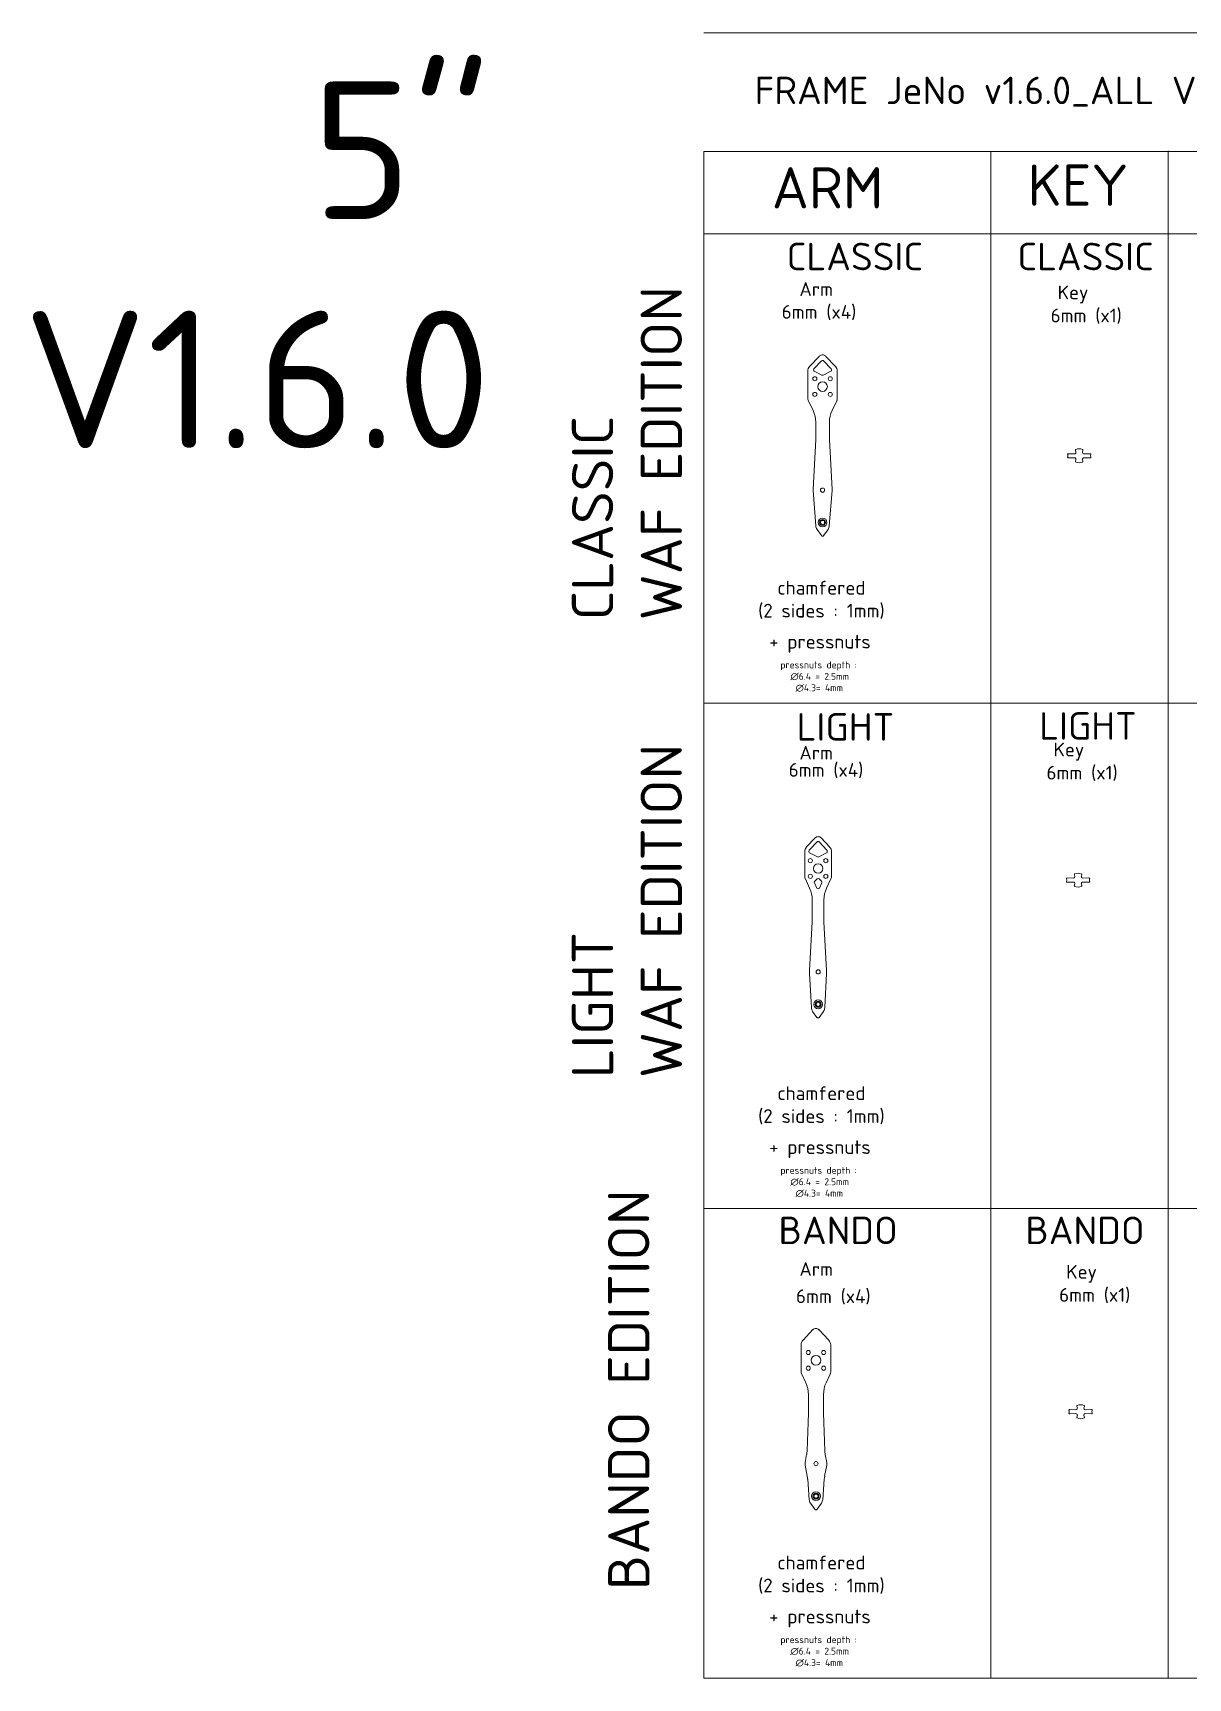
# Model space of a CAD drawing. Header units: millimetres. Extents: x -488 to 1254, y -2368 to 488.
# Drawn here: x -488 to 352, y -709 to 488 of the extents above; entities that cross this region are included whole.
import ezdxf

# ---------------------------------------------------------------- set-up
doc = ezdxf.new("R2010")
doc.units = ezdxf.units.MM
doc.linetypes.add('JIS_09_08', pattern=[10.75, 8, -0.55, 0.55, -0.55, 0.55, -0.55])
doc.layers.get('0').update_dxf_attribs({"lineweight": 5})
for name, color, linetype, lineweight in [('Calque1', 150, 'Continuous', 5), ('Calque1_chamfered', 40, 'Continuous', 5), ('Calque1_pocket', 10, 'Continuous', 5), ('Calque2', 251, 'Continuous', 5)]:
    doc.layers.add(name, color=color, linetype=linetype, lineweight=lineweight)
doc.styles.get("Standard").update_dxf_attribs({"font": 'arial.ttf'})

msp = doc.modelspace()

# ---------------------------------------------------------------- linework, layer by layer
at = {"layer": 'Calque1'}
for p, q in [((84.1, 252.5), (76.9, 244.9)), ((88.5, 252.5), (95.7, 244.9)), ((75.5, 241.5), (75.5, 221.8)), ((85.6, 249), (80, 243.1)), ((80.3, 241.5), (85.8, 238.7)), ((92.3, 241.5), (86.7, 238.7)), ((87, 249), (92.6, 243.1)), ((97, 241.5), (97, 221.8)), ((75.8, 220.5), (79.4, 212.8)), ((96.8, 220.5), (93.2, 212.8)), ((81.3, 192.2), (81.3, 204.4)), ((91.3, 192.2), (91.3, 204.4)), ((79.4, 155.4), (81.3, 191.9)), ((93.2, 155.4), (91.3, 191.9)), ((269.5, 181.4), (264.9, 181.5)), ((270.5, 182.7), (270.1, 183.8)), ((275.2, 182.7), (275.6, 183.8)), ((276.2, 181.4), (280.8, 181.5)), ((269.5, 178.5), (264.9, 178.4)), ((270.5, 177.2), (270.1, 176)), ((275.2, 177.2), (275.6, 176)), ((276.2, 178.5), (280.8, 178.4)), ((81.4, 128.9), (79.4, 154.7)), ((91.1, 128.9), (93.2, 154.7)), ((85.5, 121.9), (82.3, 126.4)), ((87.1, 121.9), (90.3, 126.4)), ((80.9, -97.9), (74.7, -104.5)), ((76.4, -107.5), (76.4, -108)), ((82.3, -100.8), (76.6, -106.8)), ((83.8, -100.8), (89.5, -106.8)), ((85.2, -97.9), (91.4, -104.5)), ((89.7, -107.5), (89.7, -108)), ((73.3, -108), (73.3, -125.7)), ((76.9, -108.9), (82.6, -111.8)), ((89.2, -108.9), (83.5, -111.8)), ((92.8, -108), (92.8, -125.7)), ((73.8, -127.8), (76.9, -134.5)), ((80.4, -130.6), (82.1, -134.4)), ((80.6, -129.5), (82.3, -127.8)), ((85.5, -129.5), (83.8, -127.8)), ((85.7, -130.6), (84, -134.4)), ((92.3, -127.8), (89.2, -134.5)), ((268.7, -127.2), (264.1, -127.1)), ((268.7, -130.1), (264.1, -130.2)), ((269.7, -125.9), (269.3, -124.8)), ((269.7, -131.4), (269.3, -132.6)), ((274.4, -125.9), (274.8, -124.8)), ((274.4, -131.4), (274.8, -132.6)), ((275.4, -127.2), (279.9, -127.1)), ((275.4, -130.1), (279.9, -130.2)), ((78.8, -157.9), (78.8, -143)), ((87.3, -157.9), (87.3, -143)), ((76.9, -194.4), (78.8, -159)), ((89.2, -194.4), (87.3, -159)), ((78.2, -221.4), (76.9, -196.5)), ((87.9, -221.4), (89.2, -196.5)), ((82.2, -228.5), (79.1, -224.1)), ((83.9, -228.5), (87, -224.1)), ((79.3, -455.6), (72.1, -463.3)), ((83.7, -455.6), (90.9, -463.3)), ((70.7, -466.7), (70.7, -486.4)), ((92.2, -466.7), (92.2, -486.4)), ((71, -487.6), (74.1, -494.3)), ((92, -487.6), (88.9, -494.3)), ((76, -515.6), (76, -502.7)), ((87, -515.6), (87, -502.7)), ((270.5, -513.8), (266, -513.7)), ((271.5, -512.5), (271.1, -511.4)), ((276.3, -512.5), (276.6, -511.4)), ((277.2, -513.8), (281.8, -513.7)), ((75.1, -543.4), (76, -516.3)), ((87.9, -543.4), (87, -516.3)), ((270.5, -516.7), (266, -516.9)), ((271.5, -518.1), (271.1, -519.2)), ((276.3, -518.1), (276.6, -519.2)), ((277.2, -516.7), (281.8, -516.9)), ((73.7, -552.2), (74.7, -546.4)), ((89.3, -552.2), (88.2, -546.4)), ((73.7, -554.1), (75.2, -562.2)), ((89.3, -554.1), (87.8, -562.2)), ((76.6, -579.3), (75.5, -564.3)), ((86.4, -579.3), (87.5, -564.3)), ((80.7, -586.2), (77.5, -581.8)), ((82.3, -586.2), (85.5, -581.8))]:
    msp.add_line(p, q, dxfattribs=at)
for centre, radius in [((80.7, 236), 1.5), ((86.3, 230.3), 3.5), ((91.9, 236), 1.5), ((80.7, 224.6), 1.5), ((91.9, 224.6), 1.5), ((86.3, 155), 1.5), ((86.3, 131.5), 1.5), ((77.4, -114.5), 1.5), ((83.1, -120.2), 3.5), ((88.7, -114.5), 1.5), ((77.4, -125.9), 1.5), ((88.7, -125.9), 1.5), ((83.1, -195.4), 1.5), ((83.1, -219), 1.5), ((75.9, -472.2), 1.5), ((81.5, -477.9), 3.5), ((87.1, -472.2), 1.5), ((75.9, -483.6), 1.5), ((87.1, -483.6), 1.5), ((81.5, -553.1), 1.5), ((81.5, -576.7), 1.5)]:
    msp.add_circle(centre, radius, dxfattribs=at)
for centre, radius, start, end in [((86.3, 250.5), 3, 43.3504, 136.6496), ((80.5, 241.5), 5, 136.6496, 180), ((80.7, 242.4), 1, 136.6496, 243.2647), ((86.3, 248.3), 1, 43.3504, 136.6496), ((91.9, 242.4), 1, 296.7353, 43.3504), ((92, 241.5), 5, 0, 43.3504), ((86.3, 239.6), 1, 243.2647, 296.7353), ((78.5, 221.8), 3, 180, 205.0173), ((94, 221.8), 3, 334.9827, 0), ((61.3, 204.4), 20, 0, 25.0173), ((111.3, 204.4), 20, 154.9827, 180), ((76.3, 192.2), 5, 357.0258, 0), ((96.3, 192.2), 5, 180, 182.9742), ((264.9, 181), 0.5, 88.6322, 201.9187), ((262.3, 179.9), 2.36, 338.0813, 21.9187), ((269.5, 182.4), 1, 268.6322, 18.4473), ((270.6, 184), 0.5, 115.6835, 198.4473), ((272.8, 179.3), 5.76, 64.3165, 115.6835), ((276.2, 182.4), 1, 161.5527, 271.3678), ((275.1, 184), 0.5, 341.5527, 64.3165), ((280.8, 181), 0.5, 338.0813, 91.3678), ((283.4, 179.9), 2.36, 158.0813, 201.9187), ((264.9, 178.9), 0.5, 158.0813, 271.3678), ((269.5, 177.5), 1, 341.5527, 91.3678), ((270.6, 175.9), 0.5, 161.5527, 244.3165), ((272.8, 180.6), 5.76, 244.3165, 295.6835), ((276.2, 177.5), 1, 88.6322, 198.4473), ((275.1, 175.9), 0.5, 295.6835, 18.4473), ((280.8, 178.9), 0.5, 268.6322, 21.9187), ((84.4, 155.1), 5, 177.0258, 184.5137), ((88.2, 155.1), 5, 355.4863, 2.9742), ((86.4, 129.3), 5, 184.5137, 215.0925), ((86.3, 122.5), 1, 215.0925, 324.9075), ((86.2, 129.3), 5, 324.9075, 355.4863), ((78.3, -108), 5, 136.6496, 180), ((77.4, -107.5), 1, 136.6496, 180), ((83.1, -100), 3, 43.3504, 136.6496), ((83.1, -101.5), 1, 43.3504, 136.6496), ((88.7, -107.5), 1, 360, 43.3504), ((87.8, -108), 5, 360, 43.3504), ((77.4, -108), 1, 180, 243.2647), ((83.1, -110.9), 1, 243.2647, 296.7353), ((88.7, -108), 1, 296.7353, 360), ((78.3, -125.7), 5, 180, 205.0173), ((81.3, -130.2), 1, 135, 205.0173), ((83.1, -128.5), 1, 45, 135), ((84.8, -130.2), 1, 334.9827, 45), ((87.8, -125.7), 5, 334.9827, 360), ((264.1, -127.6), 0.5, 88.6322, 201.9187), ((261.5, -128.7), 2.36, 338.0813, 21.9187), ((264.1, -129.7), 0.5, 158.0813, 271.3678), ((268.7, -126.2), 1, 268.6322, 18.4473), ((268.7, -131.1), 1, 341.5527, 91.3678), ((269.8, -124.6), 0.5, 115.6835, 198.4473), ((272, -129.4), 5.76, 64.3165, 115.6835), ((275.4, -126.2), 1, 161.5527, 271.3678), ((275.4, -131.1), 1, 88.6322, 198.4473), ((274.3, -124.6), 0.5, 341.5527, 64.3165), ((280, -127.6), 0.5, 338.0813, 91.3678), ((280, -129.7), 0.5, 268.6322, 21.9187), ((282.6, -128.7), 2.36, 158.0813, 201.9187), ((58.8, -143), 20, 360, 25.0173), ((83.1, -134), 1, 205.0173, 334.9827), ((107.3, -143), 20, 154.9827, 180), ((269.8, -132.7), 0.5, 161.5527, 244.3165), ((272, -128), 5.76, 244.3165, 295.6835), ((274.3, -132.7), 0.5, 295.6835, 18.4473), ((58.8, -157.9), 20, 357.0258, 360), ((107.3, -157.9), 20, 180, 182.9742), ((96.9, -195.5), 20, 177.0258, 182.8781), ((69.2, -195.5), 20, 357.1219, 2.9742), ((83.2, -221.2), 5, 182.8781, 215.0925), ((82.9, -221.2), 5, 324.9075, 357.1219), ((83.1, -228), 1, 215.0925, 324.9075), ((75.7, -466.7), 5, 136.6496, 180), ((81.5, -457.7), 3, 43.3504, 136.6496), ((87.2, -466.7), 5, 0, 43.3504), ((73.7, -486.4), 3, 180, 205.0173), ((89.2, -486.4), 3, 334.9827, 0), ((56, -502.7), 20, 0, 25.0173), ((107, -502.7), 20, 154.9827, 180), ((265.9, -514.2), 0.5, 88.6322, 201.9187), ((263.3, -515.3), 2.36, 338.0813, 21.9187), ((270.5, -512.8), 1, 268.6322, 18.4473), ((271.6, -511.2), 0.5, 115.6835, 198.4473), ((273.9, -516), 5.76, 64.3165, 115.6835), ((277.2, -512.8), 1, 161.5527, 271.3678), ((276.2, -511.2), 0.5, 341.5527, 64.3165), ((281.8, -514.2), 0.5, 338.0813, 91.3678), ((284.5, -515.3), 2.36, 158.0813, 201.9187), ((56, -515.6), 20, 358.0693, 0), ((107, -515.6), 20, 180, 181.9307), ((265.9, -516.4), 0.5, 158.0813, 271.3678), ((270.5, -517.7), 1, 341.5527, 91.3678), ((271.6, -519.3), 0.5, 161.5527, 244.3165), ((273.9, -514.6), 5.76, 244.3165, 295.6835), ((277.2, -517.7), 1, 88.6322, 198.4473), ((276.2, -519.3), 0.5, 295.6835, 18.4473), ((281.8, -516.4), 0.5, 268.6322, 21.9187), ((55.1, -542.7), 20, 349.5057, 358.0693), ((107.9, -542.7), 20, 181.9307, 190.4943), ((78.6, -553.1), 5, 169.5057, 190.4943), ((55.5, -565.9), 20, 4.5137, 10.4943), ((107.5, -565.9), 20, 169.5057, 175.4863), ((84.4, -553.1), 5, 349.5057, 10.4943), ((81.6, -578.9), 5, 184.5137, 215.0925), ((81.5, -585.7), 1, 215.0925, 324.9075), ((81.4, -578.9), 5, 324.9075, 355.4863)]:
    msp.add_arc(centre, radius, start, end, dxfattribs=at)
at = {"layer": 'Calque1_pocket'}
for centre, radius in [((86.3, 131.5), 3.2), ((86.3, 131.5), 2.15), ((83.1, -219), 3.2), ((83.1, -219), 2.15), ((81.5, -576.7), 3.2), ((81.5, -576.7), 2.15)]:
    msp.add_circle(centre, radius, dxfattribs=at)
at = {"layer": 'Calque2'}
for p, q in [((0, 487.5), (1253.6, 487.5)), ((0, 401.2), (1253.6, 401.2)), ((0, 401.2), (0, -709)), ((208.6, 401.2), (208.6, -709)), ((337.6, 401.8), (337.6, -709)), ((0, 341.4), (879.8, 341.4)), ((0, 0), (879.8, 0)), ((0, -367.6), (879.8, -367.6)), ((0, -709), (879.8, -709))]:
    msp.add_line(p, q, dxfattribs=at)

# ---------------------------------------------------------------- texts
at = {"linetype": 'JIS_09_08', "attachment_point": 1}
for s, width, insert, char_height in [('\\pi217.75614;{\\fISOCPEUR|b0|i0|c0|p34;5"\\P\\pi7.75614;V1.6.0}', 327.756, (-502.6, 452.2), 100), ('{\\fISOCPEUR|b0|i0|c0|p34;FRAME JeNo v1.6.0_ALL VERSIONS}', 689.507, (36.9, 455.7), 20), ('{\\fISOCPEUR|b0|i0|c0|p34;ARM}', 327.756, (49.4, 389.9), 30), ('{\\fISOCPEUR|b0|i0|c0|p34;KEY}', 327.756, (235.4, 391.8), 30), ('{\\fISOCPEUR|b0|i0|c0|p34;CLASSIC}', 327.756, (60.2, 334.9), 20), ('{\\fISOCPEUR|b0|i0|c0|p34;CLASSIC}', 327.756, (227.9, 334.9), 20), ('{\\fISOCPEUR|b0|i0|c0|p34;Arm}', 327.756, (69.5, 306.2), 10), ('{\\fISOCPEUR|b0|i0|c0|p34;Key}', 327.756, (257.2, 303.8), 10), ('{\\fISOCPEUR|b0|i0|c0|p34;6mm (x4)}', 327.756, (56.6, 289.6), 10), ('{\\fISOCPEUR|b0|i0|c0|p34;6mm (x1)}', 327.756, (252.1, 287), 10), ('{\\fISOCPEUR|b0|i0|c0|p34;LIGHT}', 327.756, (67.5, -7.2), 20), ('{\\fISOCPEUR|b0|i0|c0|p34;LIGHT}', 327.756, (243.8, -6.5), 20), ('{\\fISOCPEUR|b0|i0|c0|p34;Arm}', 327.756, (69.5, -31), 10), ('{\\fISOCPEUR|b0|i0|c0|p34;Key}', 327.756, (254.2, -28.7), 10), ('{\\fISOCPEUR|b0|i0|c0|p34;6mm (x4)}', 327.756, (61.7, -43.5), 10), ('{\\fISOCPEUR|b0|i0|c0|p34;6mm (x1)}', 327.756, (249.1, -45.5), 10), ('{\\fISOCPEUR|b0|i0|c0|p34;BANDO}', 327.756, (54.3, -373.4), 20), ('{\\fISOCPEUR|b0|i0|c0|p34;BANDO}', 327.756, (233.7, -373.4), 20), ('{\\fISOCPEUR|b0|i0|c0|p34;Arm}', 327.756, (69.5, -406.5), 10), ('{\\fISOCPEUR|b0|i0|c0|p34;Key}', 327.756, (263.4, -408.5), 10), ('{\\fISOCPEUR|b0|i0|c0|p34;6mm (x4)}', 327.756, (67, -426.3), 10), ('{\\fISOCPEUR|b0|i0|c0|p34;6mm (x1)}', 327.756, (258.3, -425.3), 10)]:
    msp.add_mtext_dynamic_manual_height_columns(s, width=width, gutter_width=12.5, heights=[0], dxfattribs=dict(at, insert=insert, char_height=char_height))
at = {"linetype": 'JIS_09_08', "char_height": 30, "attachment_point": 1, "rotation": 90}
for s, insert in [('{\\fISOCPEUR|b0|i0|c0|p34;CLASSIC \\PWAF EDITION}', (-95.9, 60.3)), ('{\\fISOCPEUR|b0|i0|c0|p34;LIGHT \\PWAF EDITION}', (-95.9, -272.6)), ('{\\fISOCPEUR|b0|i0|c0|p34;BANDO EDITION}', (-69.6, -644.9))]:
    msp.add_mtext_dynamic_manual_height_columns(s, width=327.756, gutter_width=12.5, heights=[0], dxfattribs=dict(at, insert=insert))
at = {"layer": 'Calque1_chamfered', "char_height": 10, "attachment_point": 1}
for insert in [(-80.4, 89), (-80.4, -278.6), (-80.4, -620)]:
    msp.add_mtext_dynamic_manual_height_columns('\\pi133.87807;{\\fISOCPEUR|b0|i0|c0|p34;chamfered\\P\\pi119.87807;(2 sides : 1mm)}', width=327.756, gutter_width=12.5, heights=[0], dxfattribs=dict(at, insert=insert))
at = {"layer": 'Calque1_pocket', "attachment_point": 1}
for s, width, insert, char_height in [('\\pi127.87807;{\\fISOCPEUR|b0|i0|c0|p34;+ pressnuts}', 327.756, (-80.4, 49.8), 10), ('\\pi36.45843;{\\fISOCPEUR|b0|i0|c0|p34;pressnuts depth : \\P\\pi43.70843;∅6.4 = 2.5mm\\P\\pi47.45843;∅4.3= 4mm}', 126.917, (19.2, 30.4), 5), ('\\pi127.87807;{\\fISOCPEUR|b0|i0|c0|p34;+ pressnuts}', 327.756, (-80.4, -317.8), 10), ('\\pi36.45843;{\\fISOCPEUR|b0|i0|c0|p34;pressnuts depth : \\P\\pi43.70843;∅6.4 = 2.5mm\\P\\pi47.45843;∅4.3= 4mm}', 126.917, (19.2, -337.2), 5), ('\\pi127.87807;{\\fISOCPEUR|b0|i0|c0|p34;+ pressnuts}', 327.756, (-80.4, -659.2), 10), ('\\pi36.45843;{\\fISOCPEUR|b0|i0|c0|p34;pressnuts depth : \\P\\pi43.70843;∅6.4 = 2.5mm\\P\\pi47.45843;∅4.3= 4mm}', 126.917, (19.2, -678.6), 5)]:
    msp.add_mtext_dynamic_manual_height_columns(s, width=width, gutter_width=12.5, heights=[0], dxfattribs=dict(at, insert=insert, char_height=char_height))

doc.saveas('drawing.dxf')
